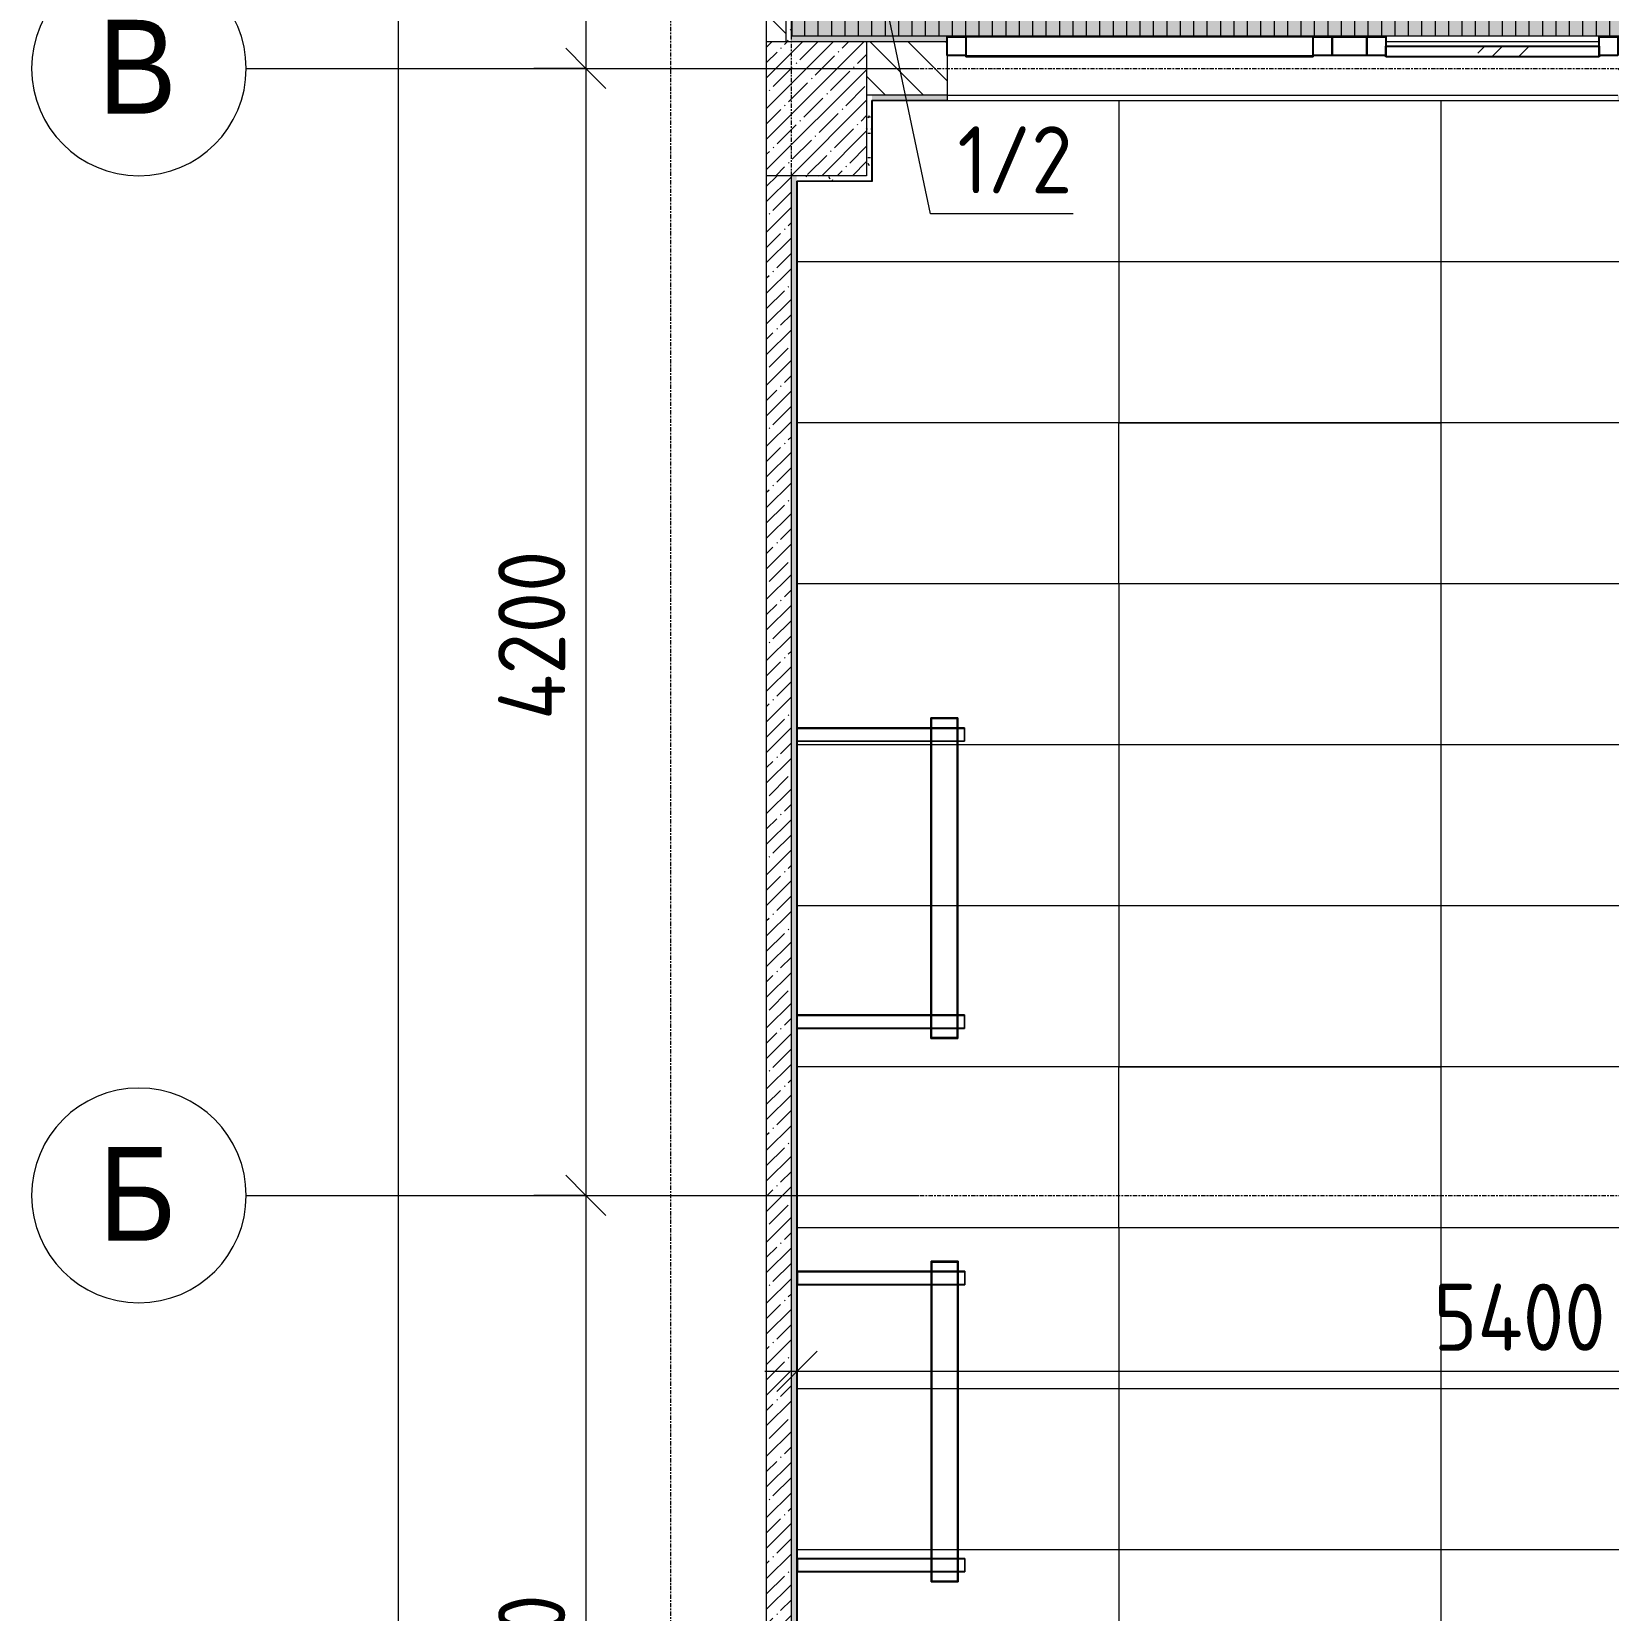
# Model space of a CAD drawing. Header units: millimetres. Extents: x 35928 to 232966, y -8553 to 29000.
# Drawn here: x 35928 to 41805, y 2054 to 7937 of the extents above; entities that cross this region are included whole.
import ezdxf

# ---------------------------------------------------------------- set-up
doc = ezdxf.new("R2010")
doc.units = ezdxf.units.MM
doc.linetypes.add('Осевая', pattern=[31.75, 6.35, -4.7625, 15.875, -4.7625])
for name, color, linetype, lineweight in [('A-ANNO-DIMS', 7, 'Continuous', 9), ('A-ANNO-DIMS-100', 7, 'Continuous', 9), ('A-ANNO-NOTE', 7, 'Continuous', 9), ('A-CLNG-PATT', 7, 'Continuous', 9), ('A-DETL-GENF', 7, 'Continuous', 9), ('A-GLAZ-CURT', 7, 'Continuous', 9), ('A-GLAZ-CURT-1', 7, 'Continuous', 25), ('A-GLAZ-CWMG', 7, 'Continuous', 9), ('A-GLAZ-CWMG-1', 7, 'Continuous', 25), ('A-WALL', 7, 'Continuous', 9), ('I-WALL', 7, 'Continuous', 9), ('S-COLS', 7, 'Continuous', 9), ('Оси', 7, 'Continuous', 9), ('Оси-1', 7, 'Continuous', 20), ('Оси-2', 7, 'Осевая', 9)]:
    doc.layers.add(name, color=color, linetype=linetype, lineweight=lineweight)
for name, color, linetype, lineweight, true_color in [('A-CLNG-1', 7, 'Continuous', 9, 0xeaeaea), ('A-WALL-1', 7, 'Continuous', 9, 0x3c3c3c), ('A-WALL-FNSH-1', 7, 'Continuous', 9, 0x3c3c3c), ('E-LITE-EQPM-1', 7, 'Continuous', 9, 0xff8080), ('I-WALL-1', 7, 'Continuous', 9, 0x535353), ('S-COLS-1', 9, 'Continuous', 9, 0x808080), ('S-COLS-2', 7, 'Continuous', 9, 0x3c3c3c)]:
    doc.layers.add(name, color=color, linetype=linetype, lineweight=lineweight, true_color=true_color)
doc.layers.add('A-CLNG-PATT-1', color=7, linetype='Continuous', lineweight=9, transparency=1)
doc.styles.add('Arial', font='arial.ttf', dxfattribs={"width": 0.9, "height": 350})
doc.styles.add('ISOCPEUR', font='isocpeur.ttf', dxfattribs={"width": 0.9, "height": 250})
doc.dimstyles.new('ISO-2_5_0_9К_БОЛЬШОЙ', dxfattribs={"dimscale": 304.8, "dimtxt": 248.995294, "dimasz": 0.492126, "dimexe": 0.393701, "dimexo": 0.984252, "dimgap": 0, "dimtad": 1, "dimdec": 0, "dimrnd": 10, "dimzin": 0, "dimdsep": 46, "dimtxsty": 'ISOCPEUR', "dimblk1": 'OBLIQUE', "dimblk2": 'OBLIQUE', "dimsah": 1, "dimcen": 0.09, "dimdle": 0.393701, "dimazin": 0, "dimtfac": 1, "dimtdec": 4, "dimtix": 1, "dimtmove": 0, "dimatfit": 3, "dimfxl": 1, "dimtvp": 1, "dimtolj": 1, "dimtzin": 0, "dimarcsym": 2})
doc.dimstyles.new('ISO-2_5_0_9К_БОЛЬШОЙ_1', dxfattribs={"dimscale": 304.8, "dimtxt": 248.995294, "dimasz": 0.492126, "dimexe": 0.393701, "dimexo": 0.984252, "dimgap": 0, "dimtad": 1, "dimdec": 0, "dimrnd": 10, "dimzin": 0, "dimdsep": 46, "dimtxsty": 'ISOCPEUR', "dimblk1": 'OBLIQUE', "dimblk2": 'OBLIQUE', "dimsah": 1, "dimcen": 0.09, "dimdle": 0.393701, "dimazin": 0, "dimtfac": 1, "dimtdec": 4, "dimtix": 1, "dimtmove": 1, "dimatfit": 3, "dimfxl": 1, "dimtvp": 1, "dimtolj": 1, "dimtzin": 0, "dimarcsym": 2})
pattern_1 = [(135, (0, 0), (-70.71068, -70.71068), [])]
pattern_2 = [(0, (0, 0), (121.92, 30.48), [10.058, -81.382, 10.058, -81.382, -487.68]), (0, (0, 0), (121.92, 30.48), [-182.88, 10.058, -172.822, 10.058, -81.382, -213.36]), (0, (0, 0), (121.92, 30.48), [-457.2, 10.058, -50.902, 10.058, -142.342]), (120, (45.72, 15.24), (-87.356454, 90.345817), [10.058, -81.382, 10.058, -81.382, -487.68]), (120, (45.72, 15.24), (-87.356454, 90.345817), [-182.88, 10.058, -172.822, 10.058, -81.382, -213.36]), (120, (45.72, 15.24), (-87.356454, 90.345817), [-457.2, 10.058, -50.902, 10.058, -142.342]), (240, (60.96, 76.2), (-34.563546, -120.825817), [10.058, -81.382, 10.058, -81.382, -487.68]), (240, (60.96, 76.2), (-34.563546, -120.825817), [-182.88, 10.058, -172.822, 10.058, -81.382, -213.36]), (240, (60.96, 76.2), (-34.563546, -120.825817), [-457.2, 10.058, -50.902, 10.058, -142.342])]

# ---------------------------------------------------------------- blocks, each defined once
blk = doc.blocks.new('BSC_Колонна _Прямоугольная - 500х500-23286270-Сводный план потолков 1 этажа в осях 12-23')
at = {"layer": 'S-COLS-1'}
h = blk.add_hatch(dxfattribs=at)
h.set_pattern_fill('FP_2', color=256, style=0, pattern_type=2)
h.set_pattern_definition([(45, (-38790, -7650), (-57.02463, 57.02463), []), (45, (-38732.975, -7650), (-57.02463, 57.02463), [100.806, -20.161, 3.353, -16.808])])
h.paths.add_polyline_path([(-122.3, -250), (250, -250), (250, 250), (-122.3, 250), (-122.3, 27.1)])
at = {"layer": 'S-COLS-2'}
for p, q in [((-122.3, 250), (250, 250)), ((250, 250), (250, -250)), ((250, -250), (-122.3, -250))]:
    blk.add_line(p, q, dxfattribs=at)
blk = doc.blocks.new('E220 IP40 _школа доски 1195-100 IP40 аналог 1-36_ - V1-E0-00270-60000-4001839 _ V2-A0-PR00-00_2_0017_25 _Призма стандарт_-27752235-Сводный план потолков 1 этажа в осях 12-23')
at = {"layer": 'E-LITE-EQPM-1'}
for p, q in [((39280, 4185), (39280, 5380)), ((39280, 5380), (39380, 5380)), ((39380, 5380), (39280, 5380)), ((39280, 5380), (39280, 4185)), ((39282, 4188), (39282, 5377)), ((39282, 5377), (39378, 5377)), ((39378, 5377), (39282, 5377)), ((39282, 5377), (39282, 4188)), ((39378, 5377), (39282, 5377)), ((39282, 5377), (39282, 4188)), ((39282, 4188), (39282, 5377)), ((39282, 5377), (39378, 5377)), ((39378, 5377), (39378, 4188)), ((39378, 4188), (39378, 5377)), ((39378, 4188), (39378, 5377)), ((39378, 5377), (39378, 4188)), ((39380, 5380), (39380, 4185)), ((39380, 4185), (39380, 5380)), ((39280, 5342.5), (38780, 5342.5)), ((38780, 5342.5), (38820, 5342.5)), ((38782, 5340.5), (39280, 5340.5)), ((38782, 5340.5), (38782, 5294.5)), ((38782, 5294.5), (38782, 5340.5)), ((38820, 5340.5), (38782, 5340.5)), ((38820, 5342.5), (39280, 5342.5)), ((38820, 5342.5), (38820, 5340.5)), ((38820, 5340.5), (38820, 5342.5)), ((38820, 5340.5), (39280, 5340.5)), ((39281.9, 5342.5), (39280, 5342.5)), ((39280, 5342.5), (39281.9, 5342.5)), ((39280, 5340.5), (39281.9, 5340.5)), ((39280, 5340.5), (39281.9, 5340.5)), ((39378, 5342.5), (39282, 5342.5)), ((39282, 5342.5), (39378, 5342.5)), ((39282, 5340.5), (39378, 5340.5)), ((39282, 5340.5), (39378, 5340.5)), ((39380, 5342.5), (39378.1, 5342.5)), ((39378.1, 5342.5), (39380, 5342.5)), ((39378.1, 5340.5), (39380, 5340.5)), ((39378.1, 5340.5), (39380, 5340.5)), ((39405, 5342.5), (39380, 5342.5)), ((39380, 5342.5), (39405, 5342.5)), ((39380, 5340.5), (39405, 5340.5)), ((39380, 5340.5), (39405, 5340.5)), ((39405, 5342.5), (39405, 5340.5)), ((39405, 5292.5), (39405, 5342.5)), ((39405, 5340.5), (39405, 5294.5)), ((38780, 5292.5), (39280, 5292.5)), ((38820, 5292.5), (38780, 5292.5)), ((38782, 5294.5), (39280, 5294.5)), ((38782, 5294.5), (38820, 5294.5)), ((38820, 5294.5), (39280, 5294.5)), ((38820, 5294.5), (38820, 5292.5)), ((38820, 5292.5), (38820, 5294.5)), ((38820, 5292.5), (39280, 5292.5)), ((39280, 5294.5), (39281.9, 5294.5)), ((39280, 5294.5), (39281.9, 5294.5)), ((39280, 5292.5), (39281.9, 5292.5)), ((39280, 5292.5), (39281.9, 5292.5)), ((39282, 5294.5), (39378, 5294.5)), ((39282, 5294.5), (39378, 5294.5)), ((39282, 5292.5), (39378, 5292.5)), ((39282, 5292.5), (39378, 5292.5)), ((39378.1, 5294.5), (39380, 5294.5)), ((39378.1, 5294.5), (39380, 5294.5)), ((39378.1, 5292.5), (39380, 5292.5)), ((39378.1, 5292.5), (39380, 5292.5)), ((39380, 5294.5), (39405, 5294.5)), ((39380, 5294.5), (39405, 5294.5)), ((39380, 5292.5), (39405, 5292.5)), ((39380, 5292.5), (39405, 5292.5)), ((39405, 5294.5), (39405, 5292.5)), ((39280.1, 4272.5), (38780, 4272.5)), ((38780, 4272.5), (38820, 4272.5)), ((38782, 4270.5), (39280.1, 4270.5)), ((38782, 4270.5), (38782, 4224.5)), ((38782, 4224.5), (38782, 4270.5)), ((38820, 4270.5), (38782, 4270.5)), ((38820, 4272.5), (39280.1, 4272.5)), ((38820, 4272.5), (38820, 4270.5)), ((38820, 4270.5), (38820, 4272.5)), ((38820, 4270.5), (39280.1, 4270.5)), ((39282, 4272.5), (39280.1, 4272.5)), ((39280.1, 4272.5), (39282, 4272.5)), ((39280.1, 4270.5), (39282, 4270.5)), ((39280.1, 4270.5), (39282, 4270.5)), ((39378, 4272.5), (39282, 4272.5)), ((39282, 4272.5), (39378, 4272.5)), ((39282, 4270.5), (39378, 4270.5)), ((39282, 4270.5), (39378, 4270.5)), ((39379.9, 4272.5), (39378, 4272.5)), ((39378, 4272.5), (39379.9, 4272.5)), ((39378, 4270.5), (39379.9, 4270.5)), ((39378, 4270.5), (39379.9, 4270.5)), ((39405, 4272.5), (39379.9, 4272.5)), ((39379.9, 4272.5), (39405, 4272.5)), ((39379.9, 4270.5), (39405, 4270.5)), ((39379.9, 4270.5), (39405, 4270.5)), ((39405, 4272.5), (39405, 4270.5)), ((39405, 4222.5), (39405, 4272.5)), ((39405, 4270.5), (39405, 4224.5)), ((38780, 4222.5), (39280.1, 4222.5)), ((38820, 4222.5), (38780, 4222.5)), ((38782, 4224.5), (39280.1, 4224.5)), ((38782, 4224.5), (38820, 4224.5)), ((38820, 4224.5), (39280.1, 4224.5)), ((38820, 4224.5), (38820, 4222.5)), ((38820, 4222.5), (38820, 4224.5)), ((38820, 4222.5), (39280.1, 4222.5)), ((39380, 4185), (39280, 4185)), ((39280, 4185), (39380, 4185)), ((39280.1, 4224.5), (39282, 4224.5)), ((39280.1, 4224.5), (39282, 4224.5)), ((39280.1, 4222.5), (39282, 4222.5)), ((39280.1, 4222.5), (39282, 4222.5)), ((39282, 4224.5), (39378, 4224.5)), ((39282, 4224.5), (39378, 4224.5)), ((39282, 4222.5), (39378, 4222.5)), ((39282, 4222.5), (39378, 4222.5)), ((39378, 4188), (39282, 4188)), ((39282, 4188), (39378, 4188)), ((39282, 4188), (39378, 4188)), ((39378, 4188), (39282, 4188)), ((39378, 4224.5), (39379.9, 4224.5)), ((39378, 4224.5), (39379.9, 4224.5)), ((39378, 4222.5), (39379.9, 4222.5)), ((39378, 4222.5), (39379.9, 4222.5)), ((39379.9, 4224.5), (39405, 4224.5)), ((39379.9, 4224.5), (39405, 4224.5)), ((39379.9, 4222.5), (39405, 4222.5)), ((39379.9, 4222.5), (39405, 4222.5)), ((39405, 4224.5), (39405, 4222.5))]:
    blk.add_line(p, q, dxfattribs=at)
blk = doc.blocks.new('Рассеиватель E220 - V2-A0-PR00-00_2_0016_25 Призма стандарт-27752360-Сводный план потолков 1 этажа в осях 12-23')
at = {"layer": 'E-LITE-EQPM-1'}
for p, q in [((-594.5, -48), (-594.5, 48)), ((-594.5, 48), (594.5, 48)), ((594.5, 48), (-594.5, 48)), ((-594.5, 48), (-594.5, -48)), ((594.5, 48), (594.5, -48)), ((594.5, -48), (594.5, 48)), ((594.5, -48), (-594.5, -48)), ((-594.5, -48), (594.5, -48))]:
    blk.add_line(p, q, dxfattribs=at)
blk = doc.blocks.new('E220 IP40 _школа доски 1195-100 IP40 аналог 1-36_ - V1-E0-00270-60000-4001839 _ V2-A0-PR00-00_2_0017_25 _Призма стандарт_-V43-Сводный план потолков 1 этажа в осях 12-23')
at = {"layer": 'E-LITE-EQPM-1'}
for p, q in [((39281, 2160), (39281, 3355)), ((39281, 3355), (39381, 3355)), ((39381, 3355), (39281, 3355)), ((39281, 3355), (39281, 2160)), ((39381, 3355), (39381, 2160)), ((39381, 2160), (39381, 3355)), ((39281, 3317.5), (38781, 3317.5)), ((38781, 3267.5), (38781, 3317.5)), ((38781, 3317.5), (38781, 3267.5)), ((38781, 3317.5), (38821, 3317.5)), ((38783, 3315.5), (39281, 3315.5)), ((38783, 3315.5), (38783, 3269.5)), ((38783, 3269.5), (38783, 3315.5)), ((38821, 3315.5), (38783, 3315.5)), ((38821, 3317.5), (39281, 3317.5)), ((38821, 3317.5), (38821, 3315.5)), ((38821, 3315.5), (38821, 3317.5)), ((38821, 3315.5), (39281, 3315.5)), ((39282.9, 3317.5), (39281, 3317.5)), ((39281, 3317.5), (39282.9, 3317.5)), ((39281, 3315.5), (39282.9, 3315.5)), ((39281, 3315.5), (39282.9, 3315.5)), ((39283, 2163), (39283, 3352)), ((39283, 3352), (39379, 3352)), ((39379, 3352), (39283, 3352)), ((39283, 3352), (39283, 2163)), ((39379, 3352), (39283, 3352)), ((39283, 3352), (39283, 2163)), ((39283, 2163), (39283, 3352)), ((39283, 3352), (39379, 3352)), ((39379, 3317.5), (39283, 3317.5)), ((39283, 3317.5), (39379, 3317.5)), ((39283, 3315.5), (39379, 3315.5)), ((39283, 3315.5), (39379, 3315.5)), ((39379, 3352), (39379, 2163)), ((39379, 2163), (39379, 3352)), ((39379, 2163), (39379, 3352)), ((39379, 3352), (39379, 2163)), ((39381, 3317.5), (39379.1, 3317.5)), ((39379.1, 3317.5), (39381, 3317.5)), ((39379.1, 3315.5), (39381, 3315.5)), ((39379.1, 3315.5), (39381, 3315.5)), ((39406, 3317.5), (39381, 3317.5)), ((39381, 3317.5), (39406, 3317.5)), ((39381, 3315.5), (39406, 3315.5)), ((39381, 3315.5), (39406, 3315.5)), ((39406, 3317.5), (39406, 3315.5)), ((39406, 3267.5), (39406, 3317.5)), ((39406, 3315.5), (39406, 3269.5)), ((38781, 3267.5), (39281, 3267.5)), ((38821, 3267.5), (38781, 3267.5)), ((38783, 3269.5), (39281, 3269.5)), ((38783, 3269.5), (38821, 3269.5)), ((38821, 3269.5), (39281, 3269.5)), ((38821, 3269.5), (38821, 3267.5)), ((38821, 3267.5), (38821, 3269.5)), ((38821, 3267.5), (39281, 3267.5)), ((39281, 3269.5), (39282.9, 3269.5)), ((39281, 3269.5), (39282.9, 3269.5)), ((39281, 3267.5), (39282.9, 3267.5)), ((39281, 3267.5), (39282.9, 3267.5)), ((39283, 3269.5), (39379, 3269.5)), ((39283, 3269.5), (39379, 3269.5)), ((39283, 3267.5), (39379, 3267.5)), ((39283, 3267.5), (39379, 3267.5)), ((39379.1, 3269.5), (39381, 3269.5)), ((39379.1, 3269.5), (39381, 3269.5)), ((39379.1, 3267.5), (39381, 3267.5)), ((39379.1, 3267.5), (39381, 3267.5)), ((39381, 3269.5), (39406, 3269.5)), ((39381, 3269.5), (39406, 3269.5)), ((39381, 3267.5), (39406, 3267.5)), ((39381, 3267.5), (39406, 3267.5)), ((39406, 3269.5), (39406, 3267.5)), ((39281.1, 2247.5), (38781, 2247.5)), ((38781, 2197.5), (38781, 2247.5)), ((38781, 2247.5), (38781, 2197.5)), ((38781, 2247.5), (38821, 2247.5)), ((38783, 2245.5), (39281.1, 2245.5)), ((38783, 2245.5), (38783, 2199.5)), ((38783, 2199.5), (38783, 2245.5)), ((38821, 2245.5), (38783, 2245.5)), ((38821, 2247.5), (39281.1, 2247.5)), ((38821, 2247.5), (38821, 2245.5)), ((38821, 2245.5), (38821, 2247.5)), ((38821, 2245.5), (39281.1, 2245.5)), ((39283, 2247.5), (39281.1, 2247.5)), ((39281.1, 2247.5), (39283, 2247.5)), ((39281.1, 2245.5), (39283, 2245.5)), ((39281.1, 2245.5), (39283, 2245.5)), ((39379, 2247.5), (39283, 2247.5)), ((39283, 2247.5), (39379, 2247.5)), ((39283, 2245.5), (39379, 2245.5)), ((39283, 2245.5), (39379, 2245.5)), ((39380.9, 2247.5), (39379, 2247.5)), ((39379, 2247.5), (39380.9, 2247.5)), ((39379, 2245.5), (39380.9, 2245.5)), ((39379, 2245.5), (39380.9, 2245.5)), ((39406, 2247.5), (39380.9, 2247.5)), ((39380.9, 2247.5), (39406, 2247.5)), ((39380.9, 2245.5), (39406, 2245.5)), ((39380.9, 2245.5), (39406, 2245.5)), ((39406, 2247.5), (39406, 2245.5)), ((39406, 2197.5), (39406, 2247.5)), ((39406, 2245.5), (39406, 2199.5)), ((38781, 2197.5), (39281.1, 2197.5)), ((38821, 2197.5), (38781, 2197.5)), ((38783, 2199.5), (39281.1, 2199.5)), ((38783, 2199.5), (38821, 2199.5)), ((38821, 2199.5), (39281.1, 2199.5)), ((38821, 2199.5), (38821, 2197.5)), ((38821, 2197.5), (38821, 2199.5)), ((38821, 2197.5), (39281.1, 2197.5)), ((39281.1, 2199.5), (39283, 2199.5)), ((39281.1, 2199.5), (39283, 2199.5)), ((39281.1, 2197.5), (39283, 2197.5)), ((39281.1, 2197.5), (39283, 2197.5)), ((39283, 2199.5), (39379, 2199.5)), ((39283, 2199.5), (39379, 2199.5)), ((39283, 2197.5), (39379, 2197.5)), ((39283, 2197.5), (39379, 2197.5)), ((39379, 2199.5), (39380.9, 2199.5)), ((39379, 2199.5), (39380.9, 2199.5)), ((39379, 2197.5), (39380.9, 2197.5)), ((39379, 2197.5), (39380.9, 2197.5)), ((39380.9, 2199.5), (39406, 2199.5)), ((39380.9, 2199.5), (39406, 2199.5)), ((39380.9, 2197.5), (39406, 2197.5)), ((39380.9, 2197.5), (39406, 2197.5)), ((39406, 2199.5), (39406, 2197.5)), ((39381, 2160), (39281, 2160)), ((39281, 2160), (39381, 2160)), ((39379, 2163), (39283, 2163)), ((39283, 2163), (39379, 2163)), ((39283, 2163), (39379, 2163)), ((39379, 2163), (39283, 2163))]:
    blk.add_line(p, q, dxfattribs=at)
blk = doc.blocks.new('Прямоугольный импост - 50 x 70 мм-31700031-Сводный план потолков 1 этажа в осях 12-23')
at = {"layer": 'A-GLAZ-CWMG-1'}
for p, q in [((0, 35), (-70, 35)), ((-70, 35), (-70, -35)), ((0, -35), (0, 35)), ((-70, -35), (0, -35))]:
    blk.add_line(p, q, dxfattribs=at)
blk = doc.blocks.new('Системная панель - Стемалит - 40мм-31720939-Сводный план потолков 1 этажа в осях 12-23')
at = {"layer": 'A-GLAZ-CURT-1'}
for p, q in [((-65, -35), (-65, 35)), ((-65, 35), (65, 35)), ((65, 35), (65, -35)), ((65, -35), (-65, -35))]:
    blk.add_line(p, q, dxfattribs=at)
blk = doc.blocks.new('Прямоугольный импост - 50 x 70 мм-31687886-Сводный план потолков 1 этажа в осях 12-23')
at = {"layer": 'A-GLAZ-CWMG-1'}
for p, q in [((35, 35), (-35, 35)), ((-35, 35), (-35, -35)), ((35, -35), (35, 35)), ((-35, -35), (35, -35))]:
    blk.add_line(p, q, dxfattribs=at)
blk = doc.blocks.new('Системная панель - Стекло - 40мм-31720940-Сводный план потолков 1 этажа в осях 12-23')
at = {"layer": 'A-GLAZ-CURT'}
for p, q in [((-647.5, -40), (-647.5, -35)), ((-647.5, -40), (647.5, -40)), ((647.5, -35), (647.5, -40))]:
    blk.add_line(p, q, dxfattribs=at)
blk = doc.blocks.new('Прямоугольный импост - 50 x 70 мм-31701779-Сводный план потолков 1 этажа в осях 12-23')
at = {"layer": 'A-GLAZ-CWMG-1'}
for p, q in [((-70, 35), (0, 35)), ((-70, -35), (-70, 35)), ((0, 35), (0, -35)), ((0, -35), (-70, -35))]:
    blk.add_line(p, q, dxfattribs=at)
blk = doc.blocks.new('Прямоугольный импост - 50 x 70 мм-31693698-Сводный план потолков 1 этажа в осях 12-23')
at = {"layer": 'A-GLAZ-CWMG'}
for p, q in [((39410, 7918), (40705, 7918)), ((39410, 7848), (40705, 7848))]:
    blk.add_line(p, q, dxfattribs=at)
blk = doc.blocks.new('Системная панель - Стекло - 40мм-31720953-Сводный план потолков 1 этажа в осях 12-23')
at = {"layer": 'A-GLAZ-CURT'}
h = blk.add_hatch(dxfattribs=at)
h.set_pattern_fill('FP_72', color=256, style=0, pattern_type=2)
h.set_pattern_definition([(45, (-41472.5, -7783), (-282.8427, 282.8427), [200, -600]), (45, (-41672.5, -7883), (-282.8427, 282.8427), [600, -200]), (45, (-41272.5, -7983), (-282.8427, 282.8427), [200, -600])])
h.paths.add_polyline_path([(397.5, -40), (397.5, 0), (-397.5, 0), (-397.5, -40), (-141, -40)])
at = {"layer": 'A-GLAZ-CURT-1'}
for p, q in [((-397.5, -40), (-397.5, 0)), ((-397.5, 0), (397.5, 0)), ((397.5, 0), (397.5, -40)), ((397.5, -40), (-397.5, -40))]:
    blk.add_line(p, q, dxfattribs=at)
blk = doc.blocks.new('Прямоугольный импост - 50 x 70 мм-31702100-Сводный план потолков 1 этажа в осях 12-23')
at = {"layer": 'A-GLAZ-CWMG-1'}
for p, q in [((35, 35), (-35, 35)), ((-35, 35), (-35, -35)), ((35, -35), (35, 35)), ((-35, -35), (35, -35))]:
    blk.add_line(p, q, dxfattribs=at)
blk = doc.blocks.new('DET_L_Линия разрыва - М100-30654842-Сводный план потолков 1 этажа в осях 12-23')
at = {"layer": 'A-DETL-GENF'}
blk.add_line((24079.7, 0), (12339.9, 0), dxfattribs=at)
blk = doc.blocks.new('Ось сетки - D8-29747960-Сводный план потолков 1 этажа в осях 12-23')
at = {"layer": 'Оси-1'}
for start, end in [(360, 180), (180, 360)]:
    blk.add_arc((0, 0), 4, start, end, dxfattribs=at)
blk = doc.blocks.new('DIMBLOCK28-Сводный план потолков 1 этажа в осях 12-23')
at = {"layer": 'A-ANNO-DIMS-100', "lineweight": 20}
for p, q in [((37993.8, 10500), (37918.8, 10575)), ((37993.8, 10500), (38068.8, 10425)), ((37993.8, 7800), (37918.8, 7875)), ((37993.8, 7800), (38068.8, 7725))]:
    blk.add_line(p, q, dxfattribs=at)
at = {"layer": 'A-ANNO-DIMS-100'}
for p, q in [((37799.9, 10500), (38113.8, 10500)), ((37993.8, 10500), (37799.9, 10500)), ((37993.8, 10500), (37993.8, 7800)), ((37799.9, 7800), (38113.8, 7800)), ((37993.8, 7800), (37799.9, 7800))]:
    blk.add_line(p, q, dxfattribs=at)
at = {"layer": 'A-ANNO-DIMS-100', "color": 0, "insert": (37667.2, 8834), "char_height": 250, "width": 758.478, "attachment_point": 1, "rotation": 90, "line_spacing_factor": 1.149209, "style": 'ISOCPEUR'}
blk.add_mtext('2700', dxfattribs=at)
blk = doc.blocks.new('_Oblique')
at = {"color": 0, "linetype": 'ByBlock', "lineweight": -2}
blk.add_line((-0.5, -0.5), (0.5, 0.5), dxfattribs=at)
blk = doc.blocks.new('DIMBLOCK29-Сводный план потолков 1 этажа в осях 12-23')
at = {"layer": 'A-ANNO-DIMS-100', "lineweight": 20}
for p, q in [((37993.8, 7800), (37918.8, 7875)), ((37993.8, 7800), (38068.8, 7725)), ((37993.8, 3600), (37918.8, 3675)), ((37993.8, 3600), (38068.8, 3525))]:
    blk.add_line(p, q, dxfattribs=at)
at = {"layer": 'A-ANNO-DIMS-100'}
for p, q in [((37799.9, 7800), (38113.8, 7800)), ((37993.8, 7800), (37799.9, 7800)), ((37993.8, 7800), (37993.8, 3600)), ((37799.9, 3600), (38113.8, 3600)), ((37993.8, 3600), (37799.9, 3600))]:
    blk.add_line(p, q, dxfattribs=at)
at = {"layer": 'A-ANNO-DIMS-100', "color": 0, "insert": (37667.2, 5372), "char_height": 250, "width": 787.208, "attachment_point": 1, "rotation": 90, "line_spacing_factor": 1.149209, "style": 'ISOCPEUR'}
blk.add_mtext('4200', dxfattribs=at)
blk = doc.blocks.new('DIMBLOCK30-Сводный план потолков 1 этажа в осях 12-23')
at = {"layer": 'A-ANNO-DIMS-100', "lineweight": 20}
for p, q in [((37993.8, 3600), (37918.8, 3675)), ((37993.8, 3600), (38068.8, 3525)), ((37993.8, 0), (37918.8, 75)), ((37993.8, 0), (38068.8, -75))]:
    blk.add_line(p, q, dxfattribs=at)
at = {"layer": 'A-ANNO-DIMS-100'}
for p, q in [((37799.9, 3600), (38113.8, 3600)), ((37993.8, 3600), (37799.9, 3600)), ((37993.8, 3600), (37993.8, -120)), ((37799.9, 0), (38113.8, 0)), ((37993.8, 0), (37799.9, 0))]:
    blk.add_line(p, q, dxfattribs=at)
at = {"layer": 'A-ANNO-DIMS-100', "color": 0, "insert": (37667.2, 1484), "char_height": 250, "width": 758.478, "attachment_point": 1, "rotation": 90, "line_spacing_factor": 1.149209, "style": 'ISOCPEUR'}
blk.add_mtext('3600', dxfattribs=at)
blk = doc.blocks.new('DIMBLOCK32-Сводный план потолков 1 этажа в осях 12-23')
at = {"layer": 'A-ANNO-DIMS-100', "lineweight": 20}
for p, q in [((37293.8, 27000), (37218.8, 27075)), ((37293.8, 27000), (37368.8, 26925)), ((37293.8, 0), (37218.8, 75)), ((37293.8, 0), (37368.8, -75))]:
    blk.add_line(p, q, dxfattribs=at)
at = {"layer": 'A-ANNO-DIMS-100'}
for p, q in [((37293.8, 27120), (37293.8, -120)), ((37099.9, 27000), (37413.8, 27000)), ((37293.8, 27000), (37099.9, 27000)), ((37099.9, 0), (37413.8, 0)), ((37293.8, 0), (37099.9, 0))]:
    blk.add_line(p, q, dxfattribs=at)
at = {"layer": 'A-ANNO-DIMS-100', "color": 0, "insert": (36967.2, 13105), "char_height": 250, "width": 948.097, "attachment_point": 1, "rotation": 90, "line_spacing_factor": 1.149209, "style": 'ISOCPEUR'}
blk.add_mtext('27000', dxfattribs=at)
blk = doc.blocks.new('DIMBLOCK57-Сводный план потолков 1 этажа в осях 12-23')
at = {"layer": 'A-ANNO-DIMS-100', "lineweight": 20}
for p, q in [((38953.3, 8341.5), (39028.3, 8416.5)), ((39146.7, 8341.5), (39221.7, 8416.5)), ((38953.3, 8341.5), (38878.3, 8266.5)), ((39146.7, 8341.5), (39071.7, 8266.5))]:
    blk.add_line(p, q, dxfattribs=at)
at = {"layer": 'A-ANNO-DIMS-100'}
for p, q in [((38953.3, 8363.4), (38953.3, 8221.5)), ((38953.3, 8341.5), (38953.3, 8363.4)), ((39146.7, 8370), (39146.7, 8221.5)), ((39146.7, 8341.5), (39146.7, 8370)), ((38953.3, 8341.5), (39266.7, 8341.5)), ((39278.9, 7257.7), (39050, 8341.5)), ((39809.8, 7257.7), (39278.9, 7257.7))]:
    blk.add_line(p, q, dxfattribs=at)
at = {"layer": 'A-ANNO-DIMS-100', "color": 0, "insert": (39378.9, 7584.3), "char_height": 250, "width": 517.144, "attachment_point": 1, "line_spacing_factor": 1.149209, "style": 'ISOCPEUR'}
blk.add_mtext('1/2', dxfattribs=at)
blk = doc.blocks.new('DIMBLOCK70-Сводный план потолков 1 этажа в осях 12-23')
at = {"layer": 'A-ANNO-DIMS-100'}
for p, q in [((44181, 3276), (44181, 2824.6)), ((44181, 2944.6), (44181, 3276)), ((38781, 2750.7), (38781, 3064.6)), ((38661, 2944.6), (44181, 2944.6)), ((38781, 2944.6), (38781, 2750.7))]:
    blk.add_line(p, q, dxfattribs=at)
at = {"layer": 'A-ANNO-DIMS-100', "lineweight": 20}
for p, q in [((38781, 2944.6), (38856, 3019.6)), ((44181, 2944.6), (44256, 3019.6)), ((38781, 2944.6), (38706, 2869.6)), ((44181, 2944.6), (44106, 2869.6))]:
    blk.add_line(p, q, dxfattribs=at)
at = {"layer": 'A-ANNO-DIMS-100', "color": 0, "insert": (41153, 3271.2), "char_height": 250, "width": 787.208, "attachment_point": 1, "line_spacing_factor": 1.149209, "style": 'ISOCPEUR'}
blk.add_mtext('5400', dxfattribs=at)

msp = doc.modelspace()

# ---------------------------------------------------------------- hatches: boundary and pattern name
at = {"layer": 'A-CLNG-PATT'}
h = msp.add_hatch(dxfattribs=at)
h.set_pattern_fill('FP_68', color=256, style=0, pattern_type=2)
h.set_pattern_definition([(90, (54560, 11273.553), (50, -3e-15), [])])
h.paths.add_polyline_path([(75365.9, 7921), (75459, 7921), (75459, 10879), (61939, 10879), (61939, 11349), (61381, 11349), (61381, 10879), (51689, 10879), (51689, 11679), (45931, 11679), (45931, 10879), (42401, 10879), (42401, 10209), (38761, 10209), (38761, 7921), (68010, 7921), (68010, 7941), (68110, 7941), (68110, 7921), (68760, 7921), (68760, 7941), (68860, 7941), (68860, 7921), (74639.6, 7921)])
h.paths.add_polyline_path([(57610, 9400), (57615.8, 9447.9), (57632.9, 9492.9), (57660.3, 9532.6), (57696.4, 9564.6), (57739.1, 9587), (57785.9, 9598.5), (57834.1, 9598.5), (57880.9, 9587), (57923.6, 9564.6), (57959.7, 9532.6), (57987.1, 9492.9), (58004.2, 9447.9), (58010, 9400), (58004.2, 9352.1), (57987.1, 9307.1), (57959.7, 9267.4), (57923.6, 9235.4), (57880.9, 9213), (57834.1, 9201.5), (57785.9, 9201.5), (57739.1, 9213), (57696.4, 9235.4), (57660.3, 9267.4), (57632.9, 9307.1), (57615.8, 9352.1), (57613.6, 9370.1)])
h.paths.add_polyline_path([(57434.1, 9201.5), (57385.9, 9201.5), (57339.1, 9213), (57296.4, 9235.4), (57260.3, 9267.4), (57232.9, 9307.1), (57215.8, 9352.1), (57210, 9400), (57215.8, 9447.9), (57232.9, 9492.9), (57260.3, 9532.6), (57296.4, 9564.6), (57339.1, 9587), (57385.9, 9598.5), (57434.1, 9598.5), (57480.9, 9587), (57523.6, 9564.6), (57559.7, 9532.6), (57587.1, 9492.9), (57604.2, 9447.9), (57610, 9400), (57604.2, 9352.1), (57587.1, 9307.1), (57559.7, 9267.4), (57523.6, 9235.4), (57480.9, 9213)])
h = msp.add_hatch(dxfattribs=at)
h.set_pattern_fill('FP_67', color=256, style=0, pattern_type=2)
h.set_pattern_definition([(180, (39981, 8879.5), (-7e-14, -600), []), (270, (39981, 8879.5), (1200, 7e-14), [])])
h.paths.add_polyline_path([(47389, 501), (47389, 7659), (46011, 7659), (46011, 7652), (44218, 7652), (44218, 7050), (42889, 7049), (42889, 7679), (39061, 7679), (39061, 7379), (38781, 7379), (38781, 800), (39060, 800), (39060, 501), (47041.6, 501)])
h.paths.add_polyline_path([(44780.5, 1079.8), (44780.5, 1679.8), (45980.5, 1679.8), (45980.5, 1079.8)])
h.paths.add_polyline_path([(42380.5, 1079.8), (42380.5, 1679.8), (43580.5, 1679.8), (43580.5, 1079.8)])
h.paths.add_polyline_path([(41180.5, 1079.8), (39980.5, 1079.8), (39980.5, 1679.8), (41180.5, 1679.8)])
h.paths.add_polyline_path([(44780.5, 3479.8), (44780.5, 4079.8), (45980.5, 4079.8), (45980.5, 3479.8)])
h.paths.add_polyline_path([(43580.5, 3479.8), (42380.5, 3479.8), (42380.5, 4079.8), (43580.5, 4079.8)])
h.paths.add_polyline_path([(41180.5, 3479.8), (39980.5, 3479.8), (39980.5, 4079.8), (41180.5, 4079.8)])
h.paths.add_polyline_path([(44780.5, 5879.8), (44780.5, 6479.8), (45980.5, 6479.8), (45980.5, 5879.8)])
h.paths.add_polyline_path([(43580.5, 5879.8), (42380.5, 5879.8), (42380.5, 6479.8), (43580.5, 6479.8), (43580.5, 6284.1)])
h.paths.add_polyline_path([(39980.5, 5879.8), (39980.5, 6479.8), (41180.5, 6479.8), (41180.5, 5879.8)])
at = {"layer": 'A-CLNG-PATT-1'}
h = msp.add_hatch(color=256, dxfattribs=at)
h.paths.add_polyline_path([(75365.9, 7921), (75459, 7921), (75459, 10879), (61939, 10879), (61939, 11349), (61381, 11349), (61381, 10879), (51689, 10879), (51689, 11679), (45931, 11679), (45931, 10879), (42401, 10879), (42401, 10209), (38761, 10209), (38761, 7921), (68010, 7921), (68010, 7941), (68110, 7941), (68110, 7921), (68760, 7921), (68760, 7941), (68860, 7941), (68860, 7921), (74639.6, 7921)])
h.paths.add_polyline_path([(57610, 9400), (57615.8, 9447.9), (57632.9, 9492.9), (57660.3, 9532.6), (57696.4, 9564.6), (57739.1, 9587), (57785.9, 9598.5), (57834.1, 9598.5), (57880.9, 9587), (57923.6, 9564.6), (57959.7, 9532.6), (57987.1, 9492.9), (58004.2, 9447.9), (58010, 9400), (58004.2, 9352.1), (57987.1, 9307.1), (57959.7, 9267.4), (57923.6, 9235.4), (57880.9, 9213), (57834.1, 9201.5), (57785.9, 9201.5), (57739.1, 9213), (57696.4, 9235.4), (57660.3, 9267.4), (57632.9, 9307.1), (57615.8, 9352.1), (57613.6, 9370.1)])
h.paths.add_polyline_path([(57434.1, 9201.5), (57385.9, 9201.5), (57339.1, 9213), (57296.4, 9235.4), (57260.3, 9267.4), (57232.9, 9307.1), (57215.8, 9352.1), (57210, 9400), (57215.8, 9447.9), (57232.9, 9492.9), (57260.3, 9532.6), (57296.4, 9564.6), (57339.1, 9587), (57385.9, 9598.5), (57434.1, 9598.5), (57480.9, 9587), (57523.6, 9564.6), (57559.7, 9532.6), (57587.1, 9492.9), (57604.2, 9447.9), (57610, 9400), (57604.2, 9352.1), (57587.1, 9307.1), (57559.7, 9267.4), (57523.6, 9235.4), (57480.9, 9213)])
at = {"layer": 'I-WALL'}
h = msp.add_hatch(dxfattribs=at)
h.set_pattern_fill('FP_20', color=256, style=0, pattern_type=2)
h.set_pattern_definition(pattern_1)
h.paths.add_polyline_path([(38740, 7900), (38740, 7990), (38667.7, 7990), (38667.7, 7900), (38689.6, 7900)])
h.paths.add_polyline_path([(38667.7, 10120), (38740, 10120), (38740, 10230), (38667.7, 10230), (38667.7, 10159.8)])
h = msp.add_hatch(dxfattribs=at)
h.set_pattern_fill('FP_58', color=256, style=0, pattern_type=2)
h.set_pattern_definition(pattern_2)
h.paths.add_polyline_path([(38740, 7900), (38760, 7900), (38760, 7980), (38740, 7980)])
h.paths.add_polyline_path([(38740, 10130), (38760, 10130), (38760, 10230), (38740, 10230)])
h = msp.add_hatch(dxfattribs=at)
h.set_pattern_fill('FP_58', color=256, style=0, pattern_type=2)
h.set_pattern_definition(pattern_2)
h.paths.add_polyline_path([(75460, 7900), (75459, 7920), (73730, 7920), (73730, 7900), (75365.9, 7900)])
h.paths.add_polyline_path([(72280, 7900), (72280, 7920), (71660, 7920), (71660, 7900), (71734.6, 7900)])
h.paths.add_polyline_path([(70710, 7900), (70710, 7920), (69360, 7920), (69360, 7900), (70282, 7900)])
h.paths.add_polyline_path([(68260, 7900), (68260, 7920), (66860, 7920), (66860, 7900), (67377, 7900)])
h.paths.add_polyline_path([(65910, 7900), (65910, 7920), (60610, 7920), (60610, 7900), (65410, 7900)])
h.paths.add_polyline_path([(58110, 7900), (58110, 7920), (50710, 7920), (50710, 7900), (57209.3, 7900)])
h.paths.add_polyline_path([(48210, 7900), (48210, 7920), (41840, 7920), (41840, 7900), (47910, 7900)])
h.paths.add_polyline_path([(39052.7, 7900), (39340, 7900), (39340, 7920), (38760, 7920), (38760, 7900), (39040, 7900)])
h = msp.add_hatch(dxfattribs=at)
h.set_pattern_fill('FP_20', color=256, style=0, pattern_type=2)
h.set_pattern_definition(pattern_1)
h.paths.add_polyline_path([(42684, 7700), (42910, 7700), (42910, 7900), (41840, 7900), (41840, 7700)])
h.paths.add_polyline_path([(39340, 7700), (39340, 7900), (39040, 7900), (39040, 7700), (39052.7, 7700)])
h = msp.add_hatch(dxfattribs=at)
h.set_pattern_fill('FP_58', color=256, style=0, pattern_type=2)
h.set_pattern_definition(pattern_2)
h.paths.add_polyline_path([(39052.7, 7400), (39060, 7400), (39060, 7700), (39040, 7700), (39040, 7400)])
h = msp.add_hatch(dxfattribs=at)
h.set_pattern_fill('FP_58', color=256, style=0, pattern_type=2)
h.set_pattern_definition(pattern_2)
h.paths.add_polyline_path([(41840, 7680), (42910, 7680), (42910, 7700), (41840, 7700)])
h.paths.add_polyline_path([(39060, 7680), (39340, 7680), (39340, 7700), (39060, 7700)])
h = msp.add_hatch(dxfattribs=at)
h.set_pattern_fill('FP_1', color=256, style=0, pattern_type=2)
h.set_pattern_definition([(45, (0, 0), (-57.02463, 57.02463), []), (45, (57.025, 0), (-57.02463, 57.02463), [100.806, -20.161, 3.353, -16.808])])
h.paths.add_polyline_path([(38760, 400), (38760, 7400), (38667.7, 7400), (38667.7, 400)])
h = msp.add_hatch(dxfattribs=at)
h.set_pattern_fill('FP_58', color=256, style=0, pattern_type=2)
h.set_pattern_definition(pattern_2)
h.paths.add_polyline_path([(38760, 800), (38780, 800), (38780, 7400), (38760, 7400), (38760, 1640.9)])
h = msp.add_hatch(dxfattribs=at)
h.set_pattern_fill('FP_58', color=256, style=0, pattern_type=2)
h.set_pattern_definition(pattern_2)
h.paths.add_polyline_path([(38780, 7380), (39060, 7380), (39060, 7400), (38780, 7400)])

# ---------------------------------------------------------------- linework, layer by layer
at = {"layer": 'A-ANNO-NOTE'}
for p, q in [((39980.6, 5879.6), (39980.6, 6479.6)), ((39980.6, 6479.6), (41180.6, 6479.6)), ((41180.6, 6479.6), (41180.6, 5879.6)), ((41180.6, 5879.6), (39980.6, 5879.6)), ((39980.6, 3479.6), (39980.6, 4079.6)), ((39980.6, 4079.6), (41180.6, 4079.6)), ((41180.6, 4079.6), (41180.6, 3479.6)), ((41180.6, 3479.6), (39980.6, 3479.6))]:
    msp.add_line(p, q, dxfattribs=at)
at = {"layer": 'A-CLNG-1'}
for p, q in [((38761, 10209), (38761, 7921)), ((38761, 7921), (65280, 7921)), ((42889, 7679), (39061, 7679)), ((38781, 7379), (38781, 800)), ((39980.5, 5879.8), (39980.5, 6479.8)), ((39980.5, 6479.8), (41180.5, 6479.8)), ((41180.5, 6479.8), (41180.5, 5879.8)), ((41180.5, 5879.8), (39980.5, 5879.8)), ((39980.5, 3479.8), (39980.5, 4079.8)), ((39980.5, 4079.8), (41180.5, 4079.8)), ((41180.5, 4079.8), (41180.5, 3479.8)), ((41180.5, 3479.8), (39980.5, 3479.8))]:
    msp.add_line(p, q, dxfattribs=at)
at = {"layer": 'A-WALL'}
for p, q in [((39340, 7920), (38760, 7920)), ((39340, 7680), (39060, 7680)), ((39060, 7380), (39060, 7680)), ((39060, 7679), (39061, 7679)), ((39060, 7380), (38780, 7380)), ((38780, 800), (38780, 7380))]:
    msp.add_line(p, q, dxfattribs=at)
at = {"layer": 'A-WALL-1'}
for p, q in [((38740, 7900), (38740, 7990)), ((39040, 7900), (39340, 7900)), ((39340, 7920), (39340, 7680)), ((39340, 7700), (39040, 7700)), ((38760, 400), (38760, 7400))]:
    msp.add_line(p, q, dxfattribs=at)
at = {"layer": 'A-WALL-FNSH-1'}
for p, q in [((38760, 7920), (38760, 7990)), ((65910, 7920), (39340, 7920)), ((39061, 7679), (39061, 7379)), ((39340, 7680), (39340, 7679)), ((39061, 7379), (38781, 7379))]:
    msp.add_line(p, q, dxfattribs=at)
at = {"layer": 'I-WALL-1'}
for p, q in [((40975, 7900), (41770, 7900)), ((39340, 7700), (41840, 7700)), ((39340, 7680), (41840, 7680))]:
    msp.add_line(p, q, dxfattribs=at)
at = {"layer": 'Оси'}
for p, q in [((36728, 7800), (39228, 7800)), ((36728, 3600), (39228, 3600))]:
    msp.add_line(p, q, dxfattribs=at)
at = {"layer": 'Оси-2'}
for p, q in [((38310, 593.7), (38310, 21277.7)), ((38760, 1863.7), (38760, 12700)), ((39228, 7800), (82300, 7800)), ((39228, 3600), (82300, 3600))]:
    msp.add_line(p, q, dxfattribs=at)

# ---------------------------------------------------------------- block references
at = {"layer": 'A-DETL-GENF', "rotation": 270.0000000000003}
msp.add_blockref('DET_L_Линия разрыва - М100-30654842-Сводный план потолков 1 этажа в осях 12-23', (38667.7, 23799.7), dxfattribs=at)
at = {"layer": 'A-GLAZ-CURT'}
for name, p in [('Системная панель - Стемалит - 40мм-31720939-Сводный план потолков 1 этажа в осях 12-23', (40840, 7883)), ('Системная панель - Стекло - 40мм-31720940-Сводный план потолков 1 этажа в осях 12-23', (40057.5, 7883)), ('Системная панель - Стекло - 40мм-31720953-Сводный план потолков 1 этажа в осях 12-23', (41372.5, 7883))]:
    msp.add_blockref(name, p, dxfattribs=at)
at = {"layer": 'A-GLAZ-CWMG', "rotation": 180}
msp.add_blockref('Прямоугольный импост - 50 x 70 мм-31701779-Сводный план потолков 1 этажа в осях 12-23', (39340, 7883), dxfattribs=at)
at = {"layer": 'A-GLAZ-CWMG'}
msp.add_blockref('Прямоугольный импост - 50 x 70 мм-31693698-Сводный план потолков 1 этажа в осях 12-23', (0, 0), dxfattribs=at)
at = {"layer": 'A-GLAZ-CWMG', "extrusion": (0, 0, -1), "rotation": 180}
for name, p in [('Прямоугольный импост - 50 x 70 мм-31687886-Сводный план потолков 1 этажа в осях 12-23', (-40740, 7883)), ('Прямоугольный импост - 50 x 70 мм-31702100-Сводный план потолков 1 этажа в осях 12-23', (-40940, 7883)), ('Прямоугольный импост - 50 x 70 мм-31700031-Сводный план потолков 1 этажа в осях 12-23', (-41840, 7883))]:
    msp.add_blockref(name, p, dxfattribs=at)
at = {"layer": 'E-LITE-EQPM-1'}
for name in ['E220 IP40 _школа доски 1195-100 IP40 аналог 1-36_ - V1-E0-00270-60000-4001839 _ V2-A0-PR00-00_2_0017_25 _Призма стандарт_-27752235-Сводный план потолков 1 этажа в осях 12-23', 'E220 IP40 _школа доски 1195-100 IP40 аналог 1-36_ - V1-E0-00270-60000-4001839 _ V2-A0-PR00-00_2_0017_25 _Призма стандарт_-V43-Сводный план потолков 1 этажа в осях 12-23']:
    msp.add_blockref(name, (0, 0), dxfattribs=at)
for p, rotation in [((39330, 4782.5), 89.9999999999999), ((39331, 2757.5), 90.00000000000026)]:
    msp.add_blockref('Рассеиватель E220 - V2-A0-PR00-00_2_0016_25 Призма стандарт-27752360-Сводный план потолков 1 этажа в осях 12-23', p, dxfattribs=dict(at, rotation=rotation))
at = {"layer": 'S-COLS'}
msp.add_blockref('BSC_Колонна _Прямоугольная - 500х500-23286270-Сводный план потолков 1 этажа в осях 12-23', (38790, 7650), dxfattribs=at)
at = {"layer": 'Оси-1', "xscale": 99.99999999999993, "yscale": 99.99999999999993, "zscale": 99.99999999999993, "rotation": 269.9999999999994}
for p in [(36328, 7800), (36328, 3600)]:
    msp.add_blockref('Ось сетки - D8-29747960-Сводный план потолков 1 этажа в осях 12-23', p, dxfattribs=at)

# ---------------------------------------------------------------- texts
at = {"layer": 'Оси', "char_height": 350, "attachment_point": 1, "style": 'Arial'}
for s, insert, width in [('\\fArial|b0|i0|c204|p34|;\\W.9;В', (36175.2, 7981), 360.759), ('\\fArial|b0|i0|c204|p34|;\\W.9;Б', (36178.4, 3781), 353.544)]:
    msp.add_mtext(s, dxfattribs=dict(at, insert=insert, width=width))

# ---------------------------------------------------------------- dimensions: what is measured, and where the dimension line sits
at = {"layer": 'A-ANNO-DIMS'}
for base, p1, p2, override, picture, middle in [((37293.8, 0), (37399.9, 27000), (37399.9, 0), {"dimpost": '<>', "dimfxl": 26999.999823}, 'DIMBLOCK32-Сводный план потолков 1 этажа в осях 12-23', (37168.8, 13500)), ((37993.8, 7800), (38099.9, 10500), (38099.9, 7800), {"dimpost": '<>', "dimfxl": 2700}, 'DIMBLOCK28-Сводный план потолков 1 этажа в осях 12-23', (37868.8, 9150)), ((37993.8, 3600), (38099.9, 7800), (38099.9, 3600), {"dimpost": '<>', "dimfxl": 4200}, 'DIMBLOCK29-Сводный план потолков 1 этажа в осях 12-23', (37868.8, 5700)), ((37993.8, 0), (38099.9, 3600), (38099.9, 0), {"dimpost": '<>', "dimfxl": 3600}, 'DIMBLOCK30-Сводный план потолков 1 этажа в осях 12-23', (37868.8, 1800))]:
    dim = msp.add_linear_dim(base=base, p1=p1, p2=p2, angle=90, dimstyle='ISO-2_5_0_9К_БОЛЬШОЙ', override=override, dxfattribs=at)
    dim.commit()
    dim.dimension.update_dxf_attribs({"geometry": picture, "text_midpoint": middle})
dim = msp.add_linear_dim(base=(39146.7, 8341.5), p1=(38953.3, 8063.4), p2=(39146.7, 8070), text='1/2', dimstyle='ISO-2_5_0_9К_БОЛЬШОЙ_1', override={"dimpost": '<>', "dimfxl": 193.446443}, dxfattribs=at)
dim.commit()
dim.dimension.update_dxf_attribs({"geometry": 'DIMBLOCK57-Сводный план потолков 1 этажа в осях 12-23', "text_midpoint": (39637.4, 7417.7), "dimtype": 160})
dim = msp.add_linear_dim(base=(44181, 2944.6), p1=(38781, 3050.7), p2=(44181, 3576), dimstyle='ISO-2_5_0_9К_БОЛЬШОЙ', override={"dimpost": '<>', "dimfxl": 5425.491659}, dxfattribs=at)
dim.commit()
dim.dimension.update_dxf_attribs({"geometry": 'DIMBLOCK70-Сводный план потолков 1 этажа в осях 12-23', "text_midpoint": (41481, 3069.6)})

doc.saveas('drawing.dxf')
